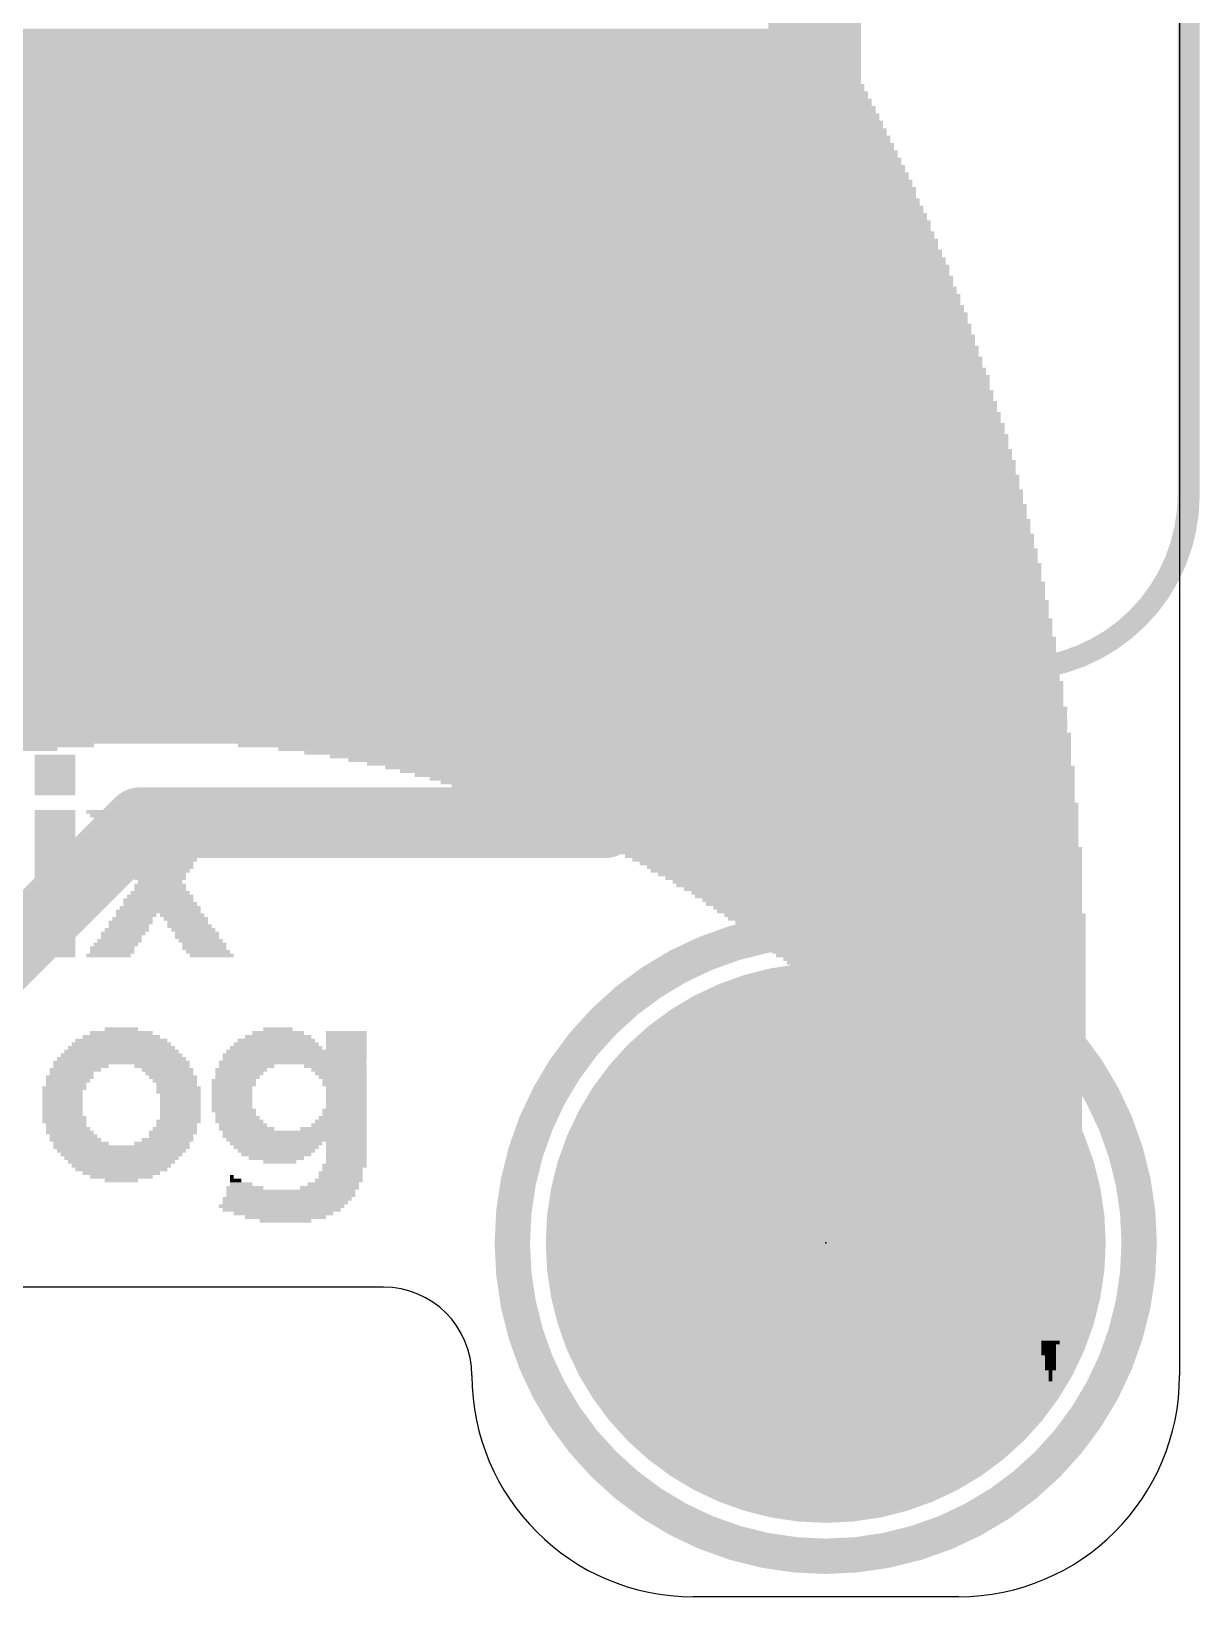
# Model space of a CAD drawing. Extents: x -28.6 to 28.6, y -39.6 to 14.1.
# Drawn here: x 21.85 to 28.56, y -12.83 to -3.84 of the extents above; entities that cross this region are included whole.
import ezdxf

# ---------------------------------------------------------------- set-up
doc = ezdxf.new("R2010")
doc.units = 0
for name, color, linetype in [('1', 12, 'CONTINUOUS'), ('16', 132, 'CONTINUOUS'), ('17', 110, 'CONTINUOUS'), ('20', 53, 'CONTINUOUS'), ('200', 40, 'CONTINUOUS'), ('201', 6, 'CONTINUOUS'), ('21', 40, 'CONTINUOUS'), ('23', 40, 'CONTINUOUS')]:
    doc.layers.add(name, color=color, linetype=linetype)

# ---------------------------------------------------------------- blocks, each defined once
blk = doc.blocks.new('ROUNDP')
at = {"const_width": 0.5}
blk.add_lwpolyline([(0, -0.25, 1), (0, 0.25, 1), (0, -0.25)], format="xyb", dxfattribs=at)
blk = doc.blocks.new('RECT')
blk.add_solid([(-0.5, -0.5), (0.5, -0.5), (-0.5, 0.5), (0.5, 0.5)])

msp = doc.modelspace()

# ---------------------------------------------------------------- linework, layer by layer
at = {"layer": '1'}
for points, const_width in [([(26.289, -1.524), (26.289, -7.239)], 0.4064), ([(20.955, -4.68), (22.225, -5.95)], 0.3048), ([(23.495, -4.68), (22.225, -5.95)], 0.3048), ([(23.495, -4.68), (24.765, -5.95)], 0.3048), ([(22.225, -5.95), (22.225, -6.59)], 0.3048), ([(24.765, -5.95), (24.765, -6.59)], 0.3048), ([(26.289, -7.239), (25.146, -8.382)], 0.4064), ([(22.479, -8.382), (20.32, -10.541)], 0.4064), ([(25.146, -8.382), (22.479, -8.382)], 0.4064)]:
    msp.add_lwpolyline(points, dxfattribs=dict(at, const_width=const_width))
for points, const_width in [([(23.5489, -4.6261, 1), (23.4411, -4.7339)], 0.1524), ([(23.5489, -4.7339, 1), (23.4411, -4.6261)], 0.1524), ([(22.3012, -5.95, 1), (22.1488, -5.95)], 0.1524), ([(22.1711, -5.8961, 1), (22.2789, -6.0039)], 0.1524), ([(22.1711, -6.0039, 1), (22.2789, -5.8961)], 0.1524), ([(24.8412, -5.95, 1), (24.6888, -5.95)], 0.1524), ([(24.7111, -6.0039, 1), (24.8189, -5.8961)], 0.1524), ([(22.1488, -6.59, 1), (22.3012, -6.59)], 0.1524), ([(24.6888, -6.59, 1), (24.8412, -6.59)], 0.1524), ([(26.3608, -7.3108, 1), (26.2172, -7.1672)], 0.2032), ([(26.1874, -7.239, 1), (26.3906, -7.239)], 0.2032), ([(22.479, -8.2804, 1), (22.479, -8.4836)], 0.2032), ([(22.5508, -8.4538, 1), (22.4072, -8.3102)], 0.2032), ([(25.146, -8.4836, 1), (25.146, -8.2804)], 0.2032), ([(25.0742, -8.3102, 1), (25.2178, -8.4538)], 0.2032)]:
    msp.add_lwpolyline(points, format="xyb", dxfattribs=dict(at, const_width=const_width))
at = {"layer": '16', "const_width": 0.4064}
for points in [[(26.416, -1.524), (26.416, -5.842)], [(26.416, -5.842), (25.668, -6.59)], [(25.668, -6.59), (24.765, -6.59)]]:
    msp.add_lwpolyline(points, dxfattribs=at)
at = {"layer": '16', "const_width": 0.2032}
for points in [[(26.4878, -5.9138, 1), (26.3442, -5.7702)], [(26.3144, -5.842, 1), (26.5176, -5.842)], [(24.765, -6.4884, 1), (24.765, -6.6916)], [(25.5962, -6.5182, 1), (25.7398, -6.6618)], [(25.668, -6.6916, 1), (25.668, -6.4884)]]:
    msp.add_lwpolyline(points, format="xyb", dxfattribs=at)
at = {"layer": '20'}
for p, q in [((28.448, 12.7), (28.448, -11.557)), ((23.876, -11.049), (6.35, -11.049)), ((27.178, -12.827), (25.654, -12.827))]:
    msp.add_line(p, q, dxfattribs=at)
for centre, radius, start, end in [((23.876, -11.557), 0.508, 0, 90), ((25.654, -11.557), 1.27, 180, 270), ((27.178, -11.557), 1.27, 270, 0)]:
    msp.add_arc(centre, radius, start, end, dxfattribs=at)
at = {"layer": '21', "const_width": 0.127}
for points in [[(28.5, -6.5), (28.5, 0)], [(-27.5, -7.5), (27.5, -7.5)]]:
    msp.add_lwpolyline(points, dxfattribs=at)
at = {"layer": '21'}
for points, const_width in [([(27.5, -7.5, 0.4142), (28.5, -6.5)], 0.127), ([(28.5317, -6.5, 1), (28.4683, -6.5)], 0.0635), ([(28.4683, -6.5, 1), (28.5317, -6.5)], 0.0635), ([(27.5, -7.4683, 1), (27.5, -7.5317)], 0.0635), ([(27.5, -7.5317, 1), (27.5, -7.4683)], 0.0635), ([(26.416, -12.595, 1), (26.416, -8.995, 1), (26.416, -12.595)], 0.2032)]:
    msp.add_lwpolyline(points, format="xyb", dxfattribs=dict(at, const_width=const_width))
at = {"layer": '23'}
msp.add_point((26.416, -10.795), dxfattribs=at)

# ---------------------------------------------------------------- block references
at = {"layer": '17'}
for p, xscale, yscale in [((23.495, -4.68), 1.6764, 1.6764), ((23.495, -4.68), 1.6764, 1.6764), ((22.225, -6.59), 1.6764, 1.6764), ((22.225, -6.59), 1.6764, 1.6764), ((24.765, -6.59), 1.6764, 1.6764), ((24.765, -6.59), 1.6764, 1.6764), ((26.416, -10.795), 3.216, 3.216), ((26.416, -10.795), 3.216, 3.216)]:
    msp.add_blockref('ROUNDP', p, dxfattribs=dict(at, xscale=xscale, yscale=yscale))
at = {"layer": '200', "yscale": 0.0212}
for p, xscale in [((21.9901, -8.0023), 0.2328), ((21.9901, -8.0234), 0.2328), ((21.9901, -8.0446), 0.2328), ((21.9901, -8.0658), 0.2328), ((21.9901, -8.0869), 0.2328), ((21.9901, -8.1081), 0.2328), ((21.9901, -8.1293), 0.2328), ((21.9901, -8.1504), 0.2328), ((21.9901, -8.1716), 0.2328), ((21.9901, -8.1928), 0.2328), ((21.9901, -8.2139), 0.2328), ((21.9901, -8.3198), 0.2328), ((21.9901, -8.3409), 0.2328), ((21.9901, -8.3621), 0.2328), ((22.3076, -8.3198), 0.2752), ((22.3182, -8.3409), 0.254), ((22.3394, -8.3621), 0.254), ((22.8474, -8.3621), 0.254), ((22.8685, -8.3198), 0.254), ((22.858, -8.3409), 0.2328), ((21.9901, -8.3832), 0.2328), ((21.9901, -8.4044), 0.2328), ((21.9901, -8.4256), 0.2328), ((21.9901, -8.4467), 0.2328), ((22.3605, -8.3832), 0.254), ((22.3605, -8.4044), 0.254), ((22.3817, -8.4256), 0.254), ((22.4029, -8.4467), 0.254), ((22.7839, -8.4467), 0.254), ((22.805, -8.4256), 0.254), ((22.8262, -8.3832), 0.254), ((22.8156, -8.4044), 0.2328), ((21.9901, -8.4679), 0.2328), ((21.9901, -8.4891), 0.2328), ((21.9901, -8.5102), 0.2328), ((21.9901, -8.5314), 0.2328), ((22.4029, -8.4679), 0.254), ((22.4241, -8.4891), 0.254), ((22.4452, -8.5102), 0.254), ((22.4452, -8.5314), 0.254), ((22.7415, -8.5102), 0.254), ((22.731, -8.5314), 0.2328), ((22.7627, -8.4891), 0.254), ((22.7733, -8.4679), 0.2328), ((21.9901, -8.5526), 0.2328), ((21.9901, -8.5737), 0.2328), ((21.9901, -8.5949), 0.2328), ((21.9901, -8.6161), 0.2328), ((21.9901, -8.6372), 0.2328), ((22.5828, -8.5526), 0.4868), ((22.5934, -8.5737), 0.4656), ((22.5828, -8.6161), 0.4022), ((22.5934, -8.5949), 0.4233), ((22.5934, -8.6372), 0.381), ((21.9901, -8.6584), 0.2328), ((21.9901, -8.6796), 0.2328), ((21.9901, -8.7007), 0.2328), ((21.9901, -8.7219), 0.2328), ((22.5934, -8.6584), 0.3387), ((22.5828, -8.6796), 0.3175), ((22.5934, -8.7007), 0.2963), ((22.5934, -8.7219), 0.254), ((21.9901, -8.7431), 0.2328), ((21.9901, -8.7642), 0.2328), ((21.9901, -8.7854), 0.2328), ((21.9901, -8.8066), 0.2328), ((22.5934, -8.8066), 0.381), ((22.5934, -8.7854), 0.3387), ((22.5934, -8.7431), 0.2963), ((22.5934, -8.7642), 0.2963), ((21.9901, -8.8277), 0.2328), ((21.9901, -8.8489), 0.2328), ((21.9901, -8.8701), 0.2328), ((21.9901, -8.8912), 0.2328), ((22.5828, -8.8912), 0.4868), ((22.5934, -8.8701), 0.4656), ((22.5828, -8.8277), 0.4022), ((22.5934, -8.8489), 0.4233), ((21.9901, -8.9124), 0.2328), ((21.9901, -8.9336), 0.2328), ((21.9901, -8.9547), 0.2328), ((21.9901, -8.9759), 0.2328), ((21.9901, -8.9971), 0.2328), ((22.4029, -8.9971), 0.254), ((22.4241, -8.9547), 0.254), ((22.4135, -8.9759), 0.2328), ((22.4346, -8.9336), 0.2328), ((22.4558, -8.9124), 0.2328), ((22.7204, -8.9124), 0.254), ((22.7415, -8.9336), 0.254), ((22.7521, -8.9547), 0.2328), ((22.7627, -8.9759), 0.254), ((22.7839, -8.9971), 0.254), ((21.9901, -9.0182), 0.2328), ((21.9901, -9.0394), 0.2328), ((21.9901, -9.0606), 0.2328), ((21.9901, -9.0817), 0.2328), ((22.3394, -9.0817), 0.254), ((22.3605, -9.0606), 0.254), ((22.3817, -9.0182), 0.254), ((22.3711, -9.0394), 0.2328), ((22.805, -9.0182), 0.254), ((22.805, -9.0394), 0.254), ((22.8262, -9.0606), 0.254), ((22.8474, -9.0817), 0.254), ((21.9901, -9.1029), 0.2328), ((21.9901, -9.1241), 0.2328), ((21.9901, -9.1452), 0.2328), ((22.2971, -9.1452), 0.254), ((22.3182, -9.1029), 0.254), ((22.3182, -9.1241), 0.254), ((22.8474, -9.1029), 0.254), ((22.8685, -9.1241), 0.254), ((22.8897, -9.1452), 0.254), ((22.3711, -9.6109), 0.4445), ((22.3711, -9.5897), 0.3598), ((22.3711, -9.5685), 0.1905), ((23.2707, -9.6109), 0.381), ((23.2707, -9.5897), 0.2963), ((23.2707, -9.5685), 0.1693), ((23.6623, -9.5897), 0.2328), ((23.6623, -9.6109), 0.2328), ((22.3711, -9.7167), 0.6985), ((22.3711, -9.6955), 0.6561), ((22.3711, -9.6744), 0.6138), ((22.3711, -9.6532), 0.5715), ((22.3711, -9.632), 0.5291), ((23.3659, -9.7167), 0.8255), ((23.3765, -9.6955), 0.8043), ((23.2601, -9.6744), 0.5291), ((23.2601, -9.6532), 0.4868), ((23.2601, -9.632), 0.4445), ((23.6623, -9.632), 0.2328), ((23.6623, -9.6532), 0.2328), ((23.6623, -9.6744), 0.2328), ((22.1066, -9.8014), 0.2963), ((22.3711, -9.759), 0.7831), ((22.1383, -9.7802), 0.3175), ((22.3711, -9.7379), 0.7408), ((22.604, -9.7802), 0.3175), ((22.6357, -9.8014), 0.2963), ((23.059, -9.8014), 0.2963), ((23.3553, -9.759), 0.8466), ((23.0908, -9.7802), 0.3175), ((23.3659, -9.7379), 0.8255), ((23.5988, -9.7802), 0.3598), ((23.6199, -9.8014), 0.3175), ((22.0748, -9.8437), 0.2752), ((22.0642, -9.8649), 0.254), ((22.0536, -9.886), 0.2328), ((22.0854, -9.8225), 0.254), ((22.6463, -9.8225), 0.2752), ((22.6675, -9.8437), 0.2752), ((22.678, -9.8649), 0.254), ((22.6886, -9.886), 0.2328), ((23.0167, -9.8649), 0.254), ((23.0167, -9.886), 0.254), ((23.0484, -9.8225), 0.2752), ((23.0379, -9.8437), 0.254), ((23.6305, -9.8225), 0.2963), ((23.6411, -9.8437), 0.2752), ((23.6517, -9.8649), 0.254), ((23.6517, -9.886), 0.254), ((22.0431, -9.9072), 0.254), ((22.0325, -9.9284), 0.2328), ((22.0325, -9.9495), 0.2328), ((22.0325, -9.9707), 0.2328), ((22.6992, -9.9072), 0.254), ((22.6992, -9.9284), 0.254), ((22.7098, -9.9495), 0.2328), ((22.7098, -9.9707), 0.2328), ((23.0061, -9.9072), 0.2328), ((23.0061, -9.9284), 0.2328), ((23.0061, -9.9495), 0.2328), ((23.0061, -9.9707), 0.2328), ((23.6623, -9.9072), 0.2328), ((23.6623, -9.9284), 0.2328), ((23.6623, -9.9495), 0.2328), ((23.6623, -9.9707), 0.2328), ((22.0325, -9.9919), 0.2328), ((22.0325, -10.013), 0.2328), ((22.0325, -10.0342), 0.2328), ((22.0325, -10.0553), 0.2328), ((22.0431, -10.0765), 0.254), ((22.7098, -9.9919), 0.2328), ((22.7098, -10.013), 0.2328), ((22.7098, -10.0342), 0.2328), ((22.7098, -10.0553), 0.2328), ((22.7098, -10.0765), 0.2328), ((23.0061, -9.9919), 0.2328), ((23.0061, -10.013), 0.2328), ((23.0167, -10.0342), 0.254), ((23.0273, -10.0553), 0.2328), ((23.0379, -10.0765), 0.254), ((23.6411, -10.0765), 0.2752), ((23.6517, -10.0342), 0.254), ((23.6517, -10.0553), 0.254), ((23.6623, -9.9919), 0.2328), ((23.6623, -10.013), 0.2328), ((22.0431, -10.0977), 0.254), ((22.0536, -10.1188), 0.2328), ((22.0642, -10.14), 0.254), ((22.0748, -10.1612), 0.2752), ((22.6675, -10.1612), 0.2752), ((22.678, -10.14), 0.254), ((22.6992, -10.0977), 0.254), ((22.6886, -10.1188), 0.2328), ((23.0484, -10.0977), 0.2752), ((23.0696, -10.1188), 0.2752), ((23.0908, -10.14), 0.3175), ((23.3659, -10.1612), 0.8255), ((23.5882, -10.14), 0.381), ((23.6199, -10.1188), 0.3175), ((23.6305, -10.0977), 0.2963), ((22.096, -10.1823), 0.2752), ((22.1066, -10.2035), 0.2963), ((22.1383, -10.2247), 0.3175), ((22.3711, -10.2458), 0.7831), ((22.604, -10.2247), 0.3175), ((22.6357, -10.2035), 0.2963), ((22.6569, -10.1823), 0.254), ((23.3659, -10.1823), 0.8255), ((23.3765, -10.2035), 0.8043), ((23.2601, -10.2247), 0.5291), ((23.2601, -10.2458), 0.4868), ((23.6623, -10.2247), 0.2328), ((23.6623, -10.2458), 0.2328), ((22.3711, -10.267), 0.7408), ((22.3711, -10.2882), 0.6985), ((22.3711, -10.3093), 0.6561), ((22.3711, -10.3305), 0.6138), ((23.2601, -10.267), 0.4445), ((23.2601, -10.2882), 0.4022), ((23.2601, -10.3093), 0.3175), ((23.2813, -10.3305), 0.1905), ((23.6623, -10.267), 0.2328), ((23.6623, -10.2882), 0.2328), ((23.6623, -10.3093), 0.2328), ((23.6623, -10.3305), 0.2328), ((22.3711, -10.3517), 0.5715), ((22.3711, -10.3728), 0.5291), ((22.3711, -10.394), 0.4445), ((22.3711, -10.4152), 0.3598), ((22.3711, -10.4363), 0.1905), ((23.0061, -10.4152), 0.0212), ((23.0273, -10.4363), 0.0635), ((23.6199, -10.4363), 0.2752), ((23.6305, -10.394), 0.254), ((23.6305, -10.4152), 0.254), ((23.6517, -10.3517), 0.254), ((23.6411, -10.3728), 0.2328), ((23.0802, -10.4787), 0.2117), ((23.3448, -10.4998), 0.7408), ((23.3448, -10.521), 0.7408), ((23.059, -10.4575), 0.127), ((23.567, -10.4787), 0.3387), ((23.5882, -10.4575), 0.2963), ((23.2918, -10.5845), 0.7196), ((23.2918, -10.6057), 0.6773), ((23.3236, -10.5422), 0.7408), ((23.313, -10.5633), 0.7196), ((23.3024, -10.6268), 0.5715), ((23.313, -10.648), 0.4656), ((23.313, -10.6692), 0.2963)]:
    msp.add_blockref('RECT', p, dxfattribs=dict(at, xscale=xscale))
at = {"layer": '201', "yscale": 0.0212, "rotation": 180}
for p, xscale in [((0.0117, -3.8749), 52.9569), ((0.0117, -3.8326), 52.9146), ((0.0117, -3.8538), 52.9146), ((0.0117, -3.9596), 53.0415), ((0.0117, -3.9173), 52.9992), ((0.0117, -3.9384), 52.9992), ((0.0117, -3.8961), 52.9569), ((0.0117, -4.0231), 53.1262), ((0.0117, -4.0443), 53.1262), ((0.0117, -4.0019), 53.0839), ((0.0117, -3.9808), 53.0415), ((0.0117, -4.1078), 53.2109), ((0.0117, -4.1289), 53.2109), ((0.0117, -4.0654), 53.1685), ((0.0117, -4.0866), 53.1685), ((0.0117, -4.2347), 53.3379), ((0.0117, -4.1924), 53.2955), ((0.0117, -4.2136), 53.2955), ((0.0117, -4.1501), 53.2532), ((0.0117, -4.1713), 53.2532), ((0.0117, -4.3194), 53.4225), ((0.0117, -4.2771), 53.3802), ((0.0117, -4.2982), 53.3802), ((0.0117, -4.2559), 53.3379), ((0.0117, -4.4041), 53.5072), ((0.0117, -4.3617), 53.4649), ((0.0117, -4.3829), 53.4649), ((0.0117, -4.3406), 53.4225), ((0.0117, -4.4887), 53.5919), ((0.0117, -4.4464), 53.5495), ((0.0117, -4.4676), 53.5495), ((0.0117, -4.4252), 53.5072), ((0.0117, -4.5734), 53.6765), ((0.0117, -4.5946), 53.6765), ((0.0117, -4.5311), 53.6342), ((0.0117, -4.5522), 53.6342), ((0.0117, -4.5099), 53.5919), ((0.0117, -4.6581), 53.7612), ((0.0117, -4.6792), 53.7612), ((0.0117, -4.6157), 53.7189), ((0.0117, -4.6369), 53.7189), ((0.0117, -4.7427), 53.8458), ((0.0117, -4.7639), 53.8458), ((0.0117, -4.7004), 53.8035), ((0.0117, -4.7216), 53.8035), ((0.0117, -4.8486), 53.9305), ((0.0117, -4.8062), 53.8882), ((0.0117, -4.8274), 53.8882), ((0.0117, -4.7851), 53.8458), ((0.0117, -4.9544), 54.0152), ((0.0117, -4.8909), 53.9728), ((0.0117, -4.9121), 53.9728), ((0.0223, -4.9332), 53.994), ((0.0117, -4.8697), 53.9305), ((0.0117, -5.0391), 54.0998), ((0.0117, -4.9967), 54.0575), ((0.0117, -5.0179), 54.0575), ((0.0117, -4.9756), 54.0152), ((0.0117, -5.1025), 54.1422), ((0.0117, -5.1237), 54.1422), ((0.0117, -5.0602), 54.0998), ((0.0117, -5.0814), 54.0998), ((0.0117, -5.2084), 54.2268), ((0.0117, -5.1449), 54.1845), ((0.0117, -5.166), 54.1845), ((0.0223, -5.1872), 54.2057), ((0.0117, -5.3142), 54.3115), ((0.0117, -5.2507), 54.2692), ((0.0117, -5.2719), 54.2692), ((0.0117, -5.293), 54.2692), ((0.0117, -5.2295), 54.2268), ((0.0117, -5.3565), 54.3538), ((0.0117, -5.3777), 54.3538), ((0.0117, -5.3989), 54.3538), ((0.0117, -5.3354), 54.3115), ((0.0117, -5.4624), 54.4385), ((0.0117, -5.4835), 54.4385), ((0.0117, -5.42), 54.3962), ((0.0117, -5.4412), 54.3962), ((0.0117, -5.5259), 54.4808), ((0.0117, -5.547), 54.4808), ((0.0117, -5.5682), 54.4808), ((0.0117, -5.5047), 54.4385), ((0.0117, -5.6529), 54.5655), ((0.0117, -5.674), 54.5655), ((0.0117, -5.5894), 54.5232), ((0.0117, -5.6105), 54.5232), ((0.0117, -5.6317), 54.5232), ((0.0117, -5.7164), 54.6078), ((0.0117, -5.7375), 54.6078), ((0.0117, -5.7587), 54.6078), ((0.0117, -5.6952), 54.5655), ((0.0117, -5.8434), 54.6925), ((0.0117, -5.7799), 54.6502), ((0.0117, -5.801), 54.6502), ((0.0223, -5.8222), 54.6713), ((0.0117, -5.9068), 54.7348), ((0.0117, -5.928), 54.7348), ((0.0117, -5.8645), 54.6925), ((0.0117, -5.8857), 54.6925), ((0.0117, -6.0338), 54.8195), ((0.0117, -5.9703), 54.7771), ((0.0117, -5.9915), 54.7771), ((0.0117, -6.0127), 54.7771), ((0.0117, -5.9492), 54.7348), ((0.0117, -6.0973), 54.8618), ((0.0117, -6.1185), 54.8618), ((0.0117, -6.055), 54.8195), ((0.0117, -6.0762), 54.8195), ((0.0117, -6.1608), 54.9041), ((0.0117, -6.182), 54.9041), ((0.0117, -6.2032), 54.9041), ((0.0117, -6.1397), 54.8618), ((0.0117, -6.2455), 54.9465), ((0.0117, -6.2667), 54.9465), ((0.0117, -6.2878), 54.9465), ((0.0117, -6.2243), 54.9041), ((0.0117, -6.309), 54.9888), ((0.0117, -6.3302), 54.9888), ((0.0117, -6.3513), 54.9888), ((0.0117, -6.3725), 54.9888), ((0.0117, -6.4783), 55.0735), ((0.0117, -6.3937), 55.0311), ((0.0117, -6.4148), 55.0311), ((0.0117, -6.436), 55.0311), ((0.0117, -6.4572), 55.0311), ((0.0117, -6.563), 55.1158), ((0.0117, -6.4995), 55.0735), ((0.0117, -6.5207), 55.0735), ((0.0117, -6.5418), 55.0735), ((0.0117, -6.6477), 55.1581), ((0.0117, -6.5842), 55.1158), ((0.0117, -6.6053), 55.1158), ((0.0117, -6.6265), 55.1158), ((0.0117, -6.7323), 55.2005), ((0.0117, -6.6688), 55.1581), ((0.0117, -6.69), 55.1581), ((0.0117, -6.7111), 55.1581), ((0.0117, -6.817), 55.2428), ((0.0117, -6.8381), 55.2428), ((0.0117, -6.7535), 55.2005), ((0.0117, -6.7746), 55.2005), ((0.0117, -6.7958), 55.2005), ((0.0117, -6.9016), 55.2851), ((0.0117, -6.9228), 55.2851), ((0.0117, -6.8593), 55.2428), ((0.0117, -6.8805), 55.2428), ((0.0117, -7.0075), 55.3275), ((0.0117, -6.944), 55.2851), ((0.0117, -6.9651), 55.2851), ((0.0117, -6.9863), 55.2851), ((0.0117, -7.0286), 55.3275), ((0.0117, -7.0498), 55.3275), ((0.0117, -7.071), 55.3275), ((0.0117, -7.0921), 55.3275), ((0.0117, -7.1133), 55.3698), ((0.0117, -7.1345), 55.3698), ((0.0117, -7.1556), 55.3698), ((0.0117, -7.1768), 55.3698), ((0.0117, -7.198), 55.3698), ((0.0117, -7.2191), 55.4121), ((0.0117, -7.2403), 55.4121), ((0.0117, -7.2615), 55.4121), ((0.0117, -7.2826), 55.4121), ((0.0117, -7.325), 55.4545), ((0.0117, -7.3461), 55.4545), ((0.0117, -7.3673), 55.4545), ((0.0117, -7.3038), 55.4121), ((0.0117, -7.452), 55.4968), ((0.0117, -7.3885), 55.4545), ((0.0117, -7.4096), 55.4545), ((0.0117, -7.4308), 55.4545), ((0.0117, -7.4731), 55.4968), ((0.0117, -7.4943), 55.4968), ((0.0117, -7.5155), 55.4968), ((0.0117, -7.5366), 55.4968), ((0.0117, -7.5578), 55.4968), ((0.0117, -7.5789), 55.5391), ((0.0117, -7.6001), 55.5391), ((0.0117, -7.6213), 55.5391), ((0.0117, -7.6424), 55.5391), ((20.4473, -7.6636), 14.6679), ((20.5849, -7.6848), 14.3928), ((20.6801, -7.7059), 14.2023), ((20.7648, -7.7271), 14.0753), ((20.8177, -7.7483), 13.9694), ((20.8812, -7.7694), 13.8424), ((20.9236, -7.7906), 13.7578), ((20.9765, -7.8118), 13.652), ((21.0188, -7.8329), 13.5673), ((21.0611, -7.8541), 13.4826), ((21.1035, -7.8753), 13.4403), ((21.1458, -7.8964), 13.3556), ((21.1775, -7.9176), 13.2921), ((18.4048, -7.9388), 7.6197), ((18.3307, -7.9599), 7.3445), ((25.4319, -7.9388), 4.7835), ((25.5483, -7.9599), 4.5506), ((25.6224, -7.9811), 4.4025), ((25.6964, -8.0023), 4.2543), ((25.7494, -8.0234), 4.1485), ((25.8023, -8.0446), 4.0427), ((25.8658, -8.0658), 3.958), ((25.9081, -8.0869), 3.8733), ((25.9504, -8.1081), 3.7887), ((25.9928, -8.1293), 3.704), ((26.0245, -8.1504), 3.6405), ((26.0563, -8.1716), 3.577), ((26.0986, -8.1928), 3.4924), ((26.1303, -8.2139), 3.4289), ((26.1621, -8.2351), 3.3654), ((26.1938, -8.2563), 3.3019), ((26.2256, -8.2774), 3.2807), ((26.2573, -8.2986), 3.2172), ((26.2891, -8.3198), 3.1537), ((26.3102, -8.3409), 3.1114), ((26.342, -8.3621), 3.0479), ((26.3632, -8.3832), 3.0055), ((26.3843, -8.4044), 2.9632), ((26.4161, -8.4256), 2.8997), ((26.4372, -8.4467), 2.8574), ((26.4584, -8.4679), 2.8151), ((26.4796, -8.4891), 2.7727), ((26.5007, -8.5102), 2.7304), ((26.5325, -8.5314), 2.7092), ((26.5537, -8.5526), 2.6669), ((26.5748, -8.5737), 2.6246), ((26.596, -8.5949), 2.5822), ((26.6172, -8.6161), 2.5399), ((26.6383, -8.6372), 2.4976), ((26.6489, -8.6584), 2.4764), ((26.6701, -8.6796), 2.4341), ((26.6912, -8.7007), 2.3917), ((26.7124, -8.7219), 2.3494), ((26.723, -8.7431), 2.3282), ((26.7442, -8.7642), 2.2859), ((26.7653, -8.7854), 2.2436), ((26.7759, -8.8066), 2.2224), ((26.7971, -8.8277), 2.1801), ((26.8076, -8.8489), 2.1589), ((26.8288, -8.8701), 2.1166), ((26.8394, -8.8912), 2.0954), ((26.8711, -8.9124), 2.0743), ((26.8817, -8.9336), 2.0531), ((26.9029, -8.9547), 2.0108), ((26.9135, -8.9759), 1.9896), ((26.9241, -8.9971), 1.9684), ((26.9452, -9.0182), 1.9261), ((26.9558, -9.0394), 1.9049), ((26.9664, -9.0606), 1.8838), ((26.9876, -9.0817), 1.8414), ((26.9981, -9.1029), 1.8203), ((27.0087, -9.1241), 1.7991), ((27.0193, -9.1452), 1.7779), ((27.0405, -9.1664), 1.7356), ((27.0511, -9.1875), 1.7144), ((27.0616, -9.2087), 1.6933), ((27.0722, -9.2299), 1.6721), ((27.0828, -9.251), 1.6509), ((27.104, -9.2722), 1.6086), ((27.1146, -9.2934), 1.5874), ((27.1251, -9.3145), 1.5663), ((27.1357, -9.3357), 1.5451), ((27.1463, -9.3569), 1.5239), ((27.1569, -9.378), 1.5028), ((27.1675, -9.3992), 1.4816), ((27.1781, -9.4204), 1.4604), ((27.1886, -9.4415), 1.4393), ((27.1992, -9.4627), 1.4181), ((27.2098, -9.4839), 1.3969), ((27.2204, -9.505), 1.3758), ((27.231, -9.5262), 1.3546), ((27.2416, -9.5474), 1.3334), ((27.2521, -9.5685), 1.3123), ((27.2627, -9.5897), 1.2911), ((27.2733, -9.6109), 1.27), ((27.2839, -9.632), 1.2488), ((27.2945, -9.6532), 1.2276), ((27.305, -9.6744), 1.2065), ((27.3156, -9.6955), 1.1853), ((27.3262, -9.7167), 1.1641), ((27.3368, -9.7379), 1.143), ((27.3474, -9.759), 1.1218), ((27.3474, -9.7802), 1.1218), ((27.358, -9.8014), 1.1006), ((27.3685, -9.8225), 1.0795), ((27.3685, -9.8437), 1.0371), ((27.3791, -9.8649), 1.016), ((27.3791, -9.886), 1.016), ((27.3897, -9.9072), 0.9948), ((27.4003, -9.9284), 0.9736), ((27.4109, -9.9495), 0.9525), ((27.4215, -9.9707), 0.9313), ((27.4215, -9.9919), 0.9313), ((27.432, -10.013), 0.9101), ((27.4426, -10.0342), 0.889), ((27.4532, -10.0553), 0.8678), ((27.4532, -10.0765), 0.8678), ((27.4638, -10.0977), 0.8466), ((27.4744, -10.1188), 0.8255), ((27.4744, -10.14), 0.8255), ((27.485, -10.1612), 0.8043), ((27.4955, -10.1823), 0.7831), ((27.4955, -10.2035), 0.7831), ((27.5061, -10.2247), 0.762), ((27.5061, -10.2458), 0.7196), ((27.5061, -10.267), 0.7196), ((27.5167, -10.2882), 0.6985), ((27.5273, -10.3093), 0.6773), ((27.5273, -10.3305), 0.6773), ((27.5379, -10.3517), 0.6561), ((27.5379, -10.3728), 0.6561), ((27.5485, -10.394), 0.635), ((27.559, -10.4152), 0.6138), ((27.559, -10.4363), 0.6138), ((27.5696, -10.4575), 0.5926), ((27.5696, -10.4787), 0.5926), ((27.5802, -10.4998), 0.5715), ((27.5696, -10.521), 0.5503), ((27.5802, -10.5422), 0.5291), ((27.5802, -10.5633), 0.5291), ((27.5908, -10.5845), 0.508), ((27.6014, -10.6057), 0.4868), ((27.6014, -10.6268), 0.4868), ((27.612, -10.648), 0.4656), ((27.612, -10.6692), 0.4656), ((27.6225, -10.6903), 0.4445), ((27.6225, -10.7115), 0.4445), ((27.612, -10.7327), 0.4233), ((27.6225, -10.7538), 0.4022), ((27.6225, -10.775), 0.4022), ((27.6331, -10.7962), 0.381), ((27.6331, -10.8173), 0.381), ((27.6437, -10.8385), 0.3598), ((27.6437, -10.8597), 0.3598), ((27.6543, -10.8808), 0.3387), ((27.6543, -10.902), 0.3387), ((27.6437, -10.9231), 0.3175), ((27.6543, -10.9443), 0.2963), ((27.6543, -10.9655), 0.2963), ((27.6649, -10.9866), 0.2752), ((27.6649, -11.0078), 0.2752), ((27.6649, -11.029), 0.2752), ((27.6754, -11.0501), 0.254), ((27.6754, -11.0713), 0.254), ((27.6649, -11.0925), 0.2328), ((27.6754, -11.1136), 0.2117), ((27.6754, -11.1348), 0.2117), ((27.686, -11.156), 0.1905), ((27.686, -11.1771), 0.1905), ((27.686, -11.1983), 0.1905), ((27.6966, -11.2195), 0.1693), ((27.6966, -11.2406), 0.1693), ((27.686, -11.2618), 0.1482), ((27.686, -11.283), 0.1482), ((27.6966, -11.3041), 0.127), ((27.6966, -11.3253), 0.127), ((27.6966, -11.3465), 0.127), ((27.7072, -11.3676), 0.1058), ((27.6966, -11.3888), 0.0847), ((27.6966, -11.41), 0.0847), ((27.6966, -11.4311), 0.0847), ((27.7072, -11.4523), 0.0635), ((27.7072, -11.4735), 0.0635), ((27.7072, -11.4946), 0.0635), ((27.7072, -11.5158), 0.0635), ((27.7072, -11.537), 0.0212), ((27.7072, -11.5581), 0.0212), ((27.7072, -11.5793), 0.0212)]:
    msp.add_blockref('RECT', p, dxfattribs=dict(at, xscale=xscale))

doc.saveas('drawing.dxf')
